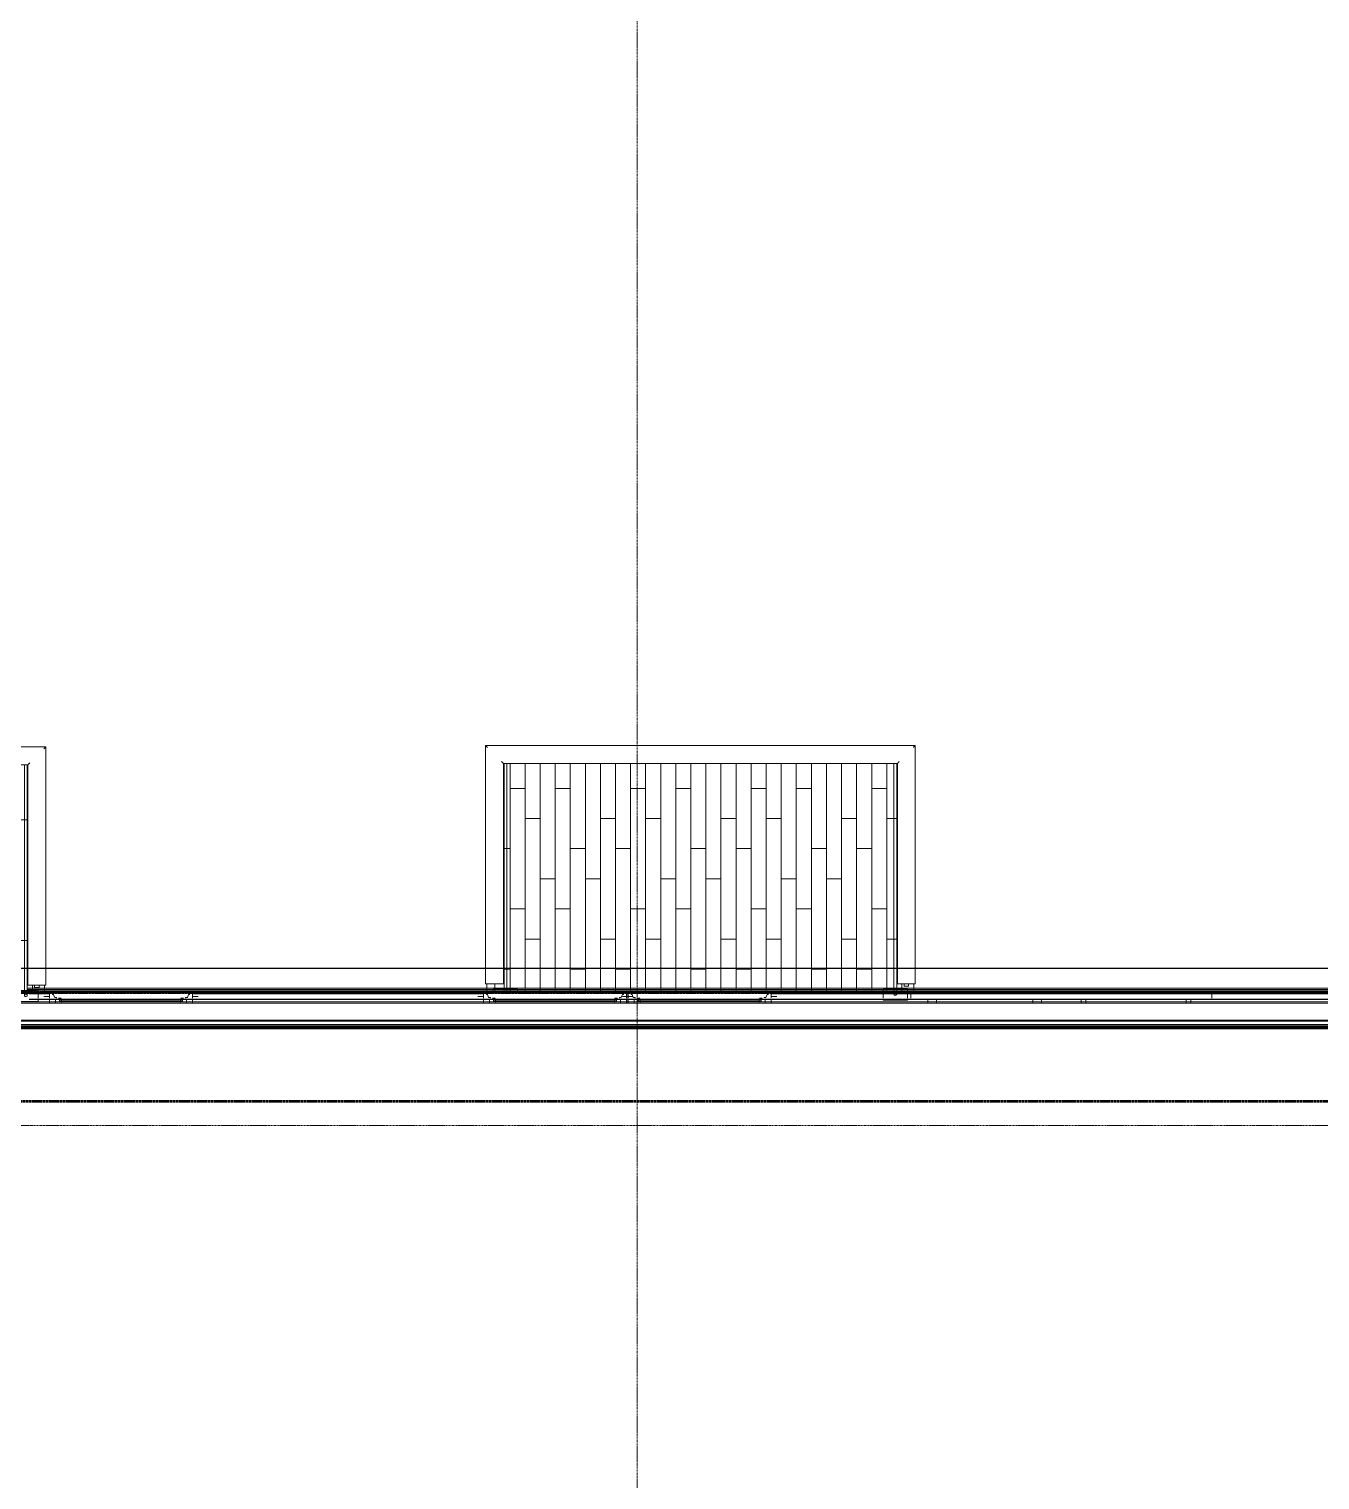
# Model space of a CAD drawing. Header units: inches. Extents: x -4235 to -464, y 9767 to 12269.
# Drawn here: x -2988.7 to -2646, y 10722.1 to 11107.2 of the extents above; entities that cross this region are included whole.
import ezdxf

# ---------------------------------------------------------------- set-up
doc = ezdxf.new("R2010")
doc.units = ezdxf.units.IN
doc.header["$MEASUREMENT"] = 0
doc.linetypes.add('Dash 1_16_', pattern=[0.125, 0.0625, -0.0625])
doc.linetypes.add('Grid Line 1_2_', pattern=[0.875, 0.5, -0.125, 0.125, -0.125])
for name, color, linetype, lineweight in [('A-FLOR-1', 192, 'Continuous', 9), ('A-FLOR-HRAL', 11, 'Continuous', 9), ('A-FLOR-PATT-1', 9, 'Continuous', 9), ('A-GLAZ-1', 151, 'Continuous', 9), ('A-GLAZ-2', 151, 'Continuous', 20), ('A-ROOF-1', 10, 'Dash 1_16_', 9), ('A-WALL-1', 113, 'Continuous', 9), ('C-PROP-LINE-1', 91, 'Dash 1_16_', 50), ('S-GRID-1', 1, 'Grid Line 1_2_', 9)]:
    doc.layers.add(name, color=color, linetype=linetype, lineweight=lineweight)

# ---------------------------------------------------------------- blocks, each defined once
blk = doc.blocks.new('Basic Wall _ EXT - FIBER CEMENT - LARGE - ___-2505166-BACKGROUND - ROOF PLAN')
at = {"layer": 'A-WALL-1'}
for p, q in [((-2986.35, 10849.67), (-2988.74, 10849.67)), ((-2986.35, 10849.67), (-2988.74, 10849.67)), ((-2988.74, 10849.64), (-2986.35, 10849.64)), ((-2986.35, 10849.64), (-2988.74, 10849.64)), ((-2983.34, 10849.67), (-2986.33, 10849.67)), ((-2983.34, 10849.67), (-2986.33, 10849.67)), ((-2986.33, 10849.64), (-2983.34, 10849.64)), ((-2983.34, 10849.64), (-2986.33, 10849.64)), ((-2983.34, 10851.71), (-2984.66, 10851.71)), ((-2983.34, 10851.71), (-2984.66, 10851.71)), ((-2984.66, 10851.68), (-2983.34, 10851.68)), ((-2983.34, 10851.68), (-2984.66, 10851.68)), ((-2868.14, 10851.71), (-2945.31, 10851.71)), ((-2868.14, 10851.71), (-2945.31, 10851.71)), ((-2945.31, 10851.68), (-2868.14, 10851.68)), ((-2868.14, 10851.68), (-2945.31, 10851.68)), ((-2868.14, 10849.67), (-2945.31, 10849.67)), ((-2868.14, 10849.67), (-2945.31, 10849.67)), ((-2945.31, 10849.64), (-2868.14, 10849.64)), ((-2868.14, 10849.64), (-2945.31, 10849.64)), ((-2829.74, 10851.71), (-2830.11, 10851.71)), ((-2829.74, 10851.71), (-2830.11, 10851.71)), ((-2830.11, 10851.68), (-2829.74, 10851.68)), ((-2829.74, 10851.68), (-2830.11, 10851.68)), ((-2829.74, 10849.67), (-2830.11, 10849.67)), ((-2829.74, 10849.67), (-2830.11, 10849.67)), ((-2830.11, 10849.64), (-2829.74, 10849.64)), ((-2829.74, 10849.64), (-2830.11, 10849.64)), ((-2762.03, 10851.71), (-2791.71, 10851.71)), ((-2762.03, 10851.71), (-2791.71, 10851.71)), ((-2791.71, 10851.68), (-2762.03, 10851.68)), ((-2762.03, 10851.68), (-2791.71, 10851.68)), ((-2762.03, 10849.67), (-2791.71, 10849.67)), ((-2762.03, 10849.67), (-2791.71, 10849.67)), ((-2791.71, 10849.64), (-2762.03, 10849.64)), ((-2762.03, 10849.64), (-2791.71, 10849.64)), ((-2761.93, 10849.67), (-2762.03, 10849.67)), ((-2761.93, 10849.67), (-2762.03, 10849.67)), ((-2762.03, 10849.64), (-2761.93, 10849.64)), ((-2761.93, 10849.64), (-2762.03, 10849.64)), ((-2759.16, 10851.71), (-2762.01, 10851.71)), ((-2759.16, 10851.71), (-2762.01, 10851.71)), ((-2762.01, 10851.68), (-2759.16, 10851.68)), ((-2759.16, 10851.68), (-2762.01, 10851.68)), ((-2761.62, 10849.67), (-2761.92, 10849.67)), ((-2761.62, 10849.67), (-2761.92, 10849.67)), ((-2761.92, 10849.64), (-2761.62, 10849.64)), ((-2761.62, 10849.64), (-2761.92, 10849.64)), ((-2761.12, 10849.67), (-2761.6, 10849.67)), ((-2761.12, 10849.67), (-2761.6, 10849.67)), ((-2761.6, 10849.64), (-2761.11, 10849.64)), ((-2761.11, 10849.64), (-2761.6, 10849.64)), ((-2756.01, 10849.67), (-2761.08, 10849.67)), ((-2756.01, 10849.67), (-2761.08, 10849.67)), ((-2761.08, 10849.64), (-2756, 10849.64)), ((-2756, 10849.64), (-2761.08, 10849.64)), ((-2759.05, 10851.71), (-2759.11, 10851.71)), ((-2759.05, 10851.71), (-2759.11, 10851.71)), ((-2759.11, 10851.68), (-2759.05, 10851.68)), ((-2759.05, 10851.68), (-2759.11, 10851.68)), ((-2758.97, 10851.71), (-2759.05, 10851.71)), ((-2758.97, 10851.71), (-2759.05, 10851.71)), ((-2759.05, 10851.68), (-2758.97, 10851.68)), ((-2758.97, 10851.68), (-2759.05, 10851.68)), ((-2758.88, 10851.71), (-2758.97, 10851.71)), ((-2758.88, 10851.71), (-2758.97, 10851.71)), ((-2758.97, 10851.68), (-2758.88, 10851.68)), ((-2758.88, 10851.68), (-2758.97, 10851.68)), ((-2758.78, 10851.71), (-2758.88, 10851.71)), ((-2758.78, 10851.71), (-2758.88, 10851.71)), ((-2758.88, 10851.68), (-2758.78, 10851.68)), ((-2758.78, 10851.68), (-2758.88, 10851.68)), ((-2758.68, 10851.71), (-2758.78, 10851.71)), ((-2758.68, 10851.71), (-2758.78, 10851.71)), ((-2758.78, 10851.68), (-2758.68, 10851.68)), ((-2758.68, 10851.68), (-2758.78, 10851.68)), ((-2758.59, 10851.71), (-2758.68, 10851.71)), ((-2758.59, 10851.71), (-2758.68, 10851.71)), ((-2758.68, 10851.68), (-2758.59, 10851.68)), ((-2758.59, 10851.68), (-2758.68, 10851.68)), ((-2758.52, 10851.71), (-2758.59, 10851.71)), ((-2758.52, 10851.71), (-2758.59, 10851.71)), ((-2758.58, 10851.68), (-2758.52, 10851.68)), ((-2758.52, 10851.68), (-2758.58, 10851.68)), ((-2758.46, 10851.71), (-2758.52, 10851.71)), ((-2758.46, 10851.71), (-2758.52, 10851.71)), ((-2758.52, 10851.68), (-2758.46, 10851.68)), ((-2758.46, 10851.68), (-2758.52, 10851.68)), ((-2755.64, 10851.71), (-2758.41, 10851.71)), ((-2755.64, 10851.71), (-2758.41, 10851.71)), ((-2758.41, 10851.68), (-2755.64, 10851.68)), ((-2755.64, 10851.68), (-2758.41, 10851.68)), ((-2755.67, 10849.67), (-2755.97, 10849.67)), ((-2755.67, 10849.67), (-2755.97, 10849.67)), ((-2755.97, 10849.64), (-2755.66, 10849.64)), ((-2755.66, 10849.64), (-2755.97, 10849.64)), ((-2755.54, 10849.67), (-2755.64, 10849.67)), ((-2755.54, 10849.67), (-2755.64, 10849.67)), ((-2755.64, 10849.64), (-2755.54, 10849.64)), ((-2755.54, 10849.64), (-2755.64, 10849.64)), ((-2755.53, 10851.71), (-2755.62, 10851.71)), ((-2755.53, 10851.71), (-2755.62, 10851.71)), ((-2755.62, 10851.68), (-2755.53, 10851.68)), ((-2755.53, 10851.68), (-2755.62, 10851.68)), ((-2754.69, 10849.67), (-2755.54, 10849.67)), ((-2754.69, 10849.67), (-2755.54, 10849.67)), ((-2755.54, 10849.64), (-2754.69, 10849.64)), ((-2754.69, 10849.64), (-2755.54, 10849.64)), ((-2642.1, 10851.71), (-2755.53, 10851.71)), ((-2642.1, 10851.71), (-2755.53, 10851.71)), ((-2755.53, 10851.68), (-2642.1, 10851.68)), ((-2642.1, 10851.68), (-2755.53, 10851.68)), ((-2674.76, 10849.67), (-2754.69, 10849.67)), ((-2674.76, 10849.67), (-2754.69, 10849.67)), ((-2754.69, 10849.64), (-2750.12, 10849.64)), ((-2750.12, 10849.64), (-2754.69, 10849.64)), ((-2750.12, 10849.64), (-2722.25, 10849.64)), ((-2722.25, 10849.64), (-2750.12, 10849.64)), ((-2722.25, 10849.64), (-2708.2, 10849.64)), ((-2708.2, 10849.64), (-2722.25, 10849.64)), ((-2708.2, 10849.64), (-2680.32, 10849.64)), ((-2680.32, 10849.64), (-2708.2, 10849.64)), ((-2680.32, 10849.64), (-2674.76, 10849.64)), ((-2674.76, 10849.64), (-2680.32, 10849.64)), ((-2640.44, 10849.67), (-2674.76, 10849.67)), ((-2640.44, 10849.67), (-2674.76, 10849.67)), ((-2674.76, 10849.64), (-2640.44, 10849.64)), ((-2640.44, 10849.64), (-2674.76, 10849.64))]:
    blk.add_line(p, q, dxfattribs=at)
blk = doc.blocks.new('Basic Wall _ EXT - FIBER CEMENT - LARGE - ___-2162459-BACKGROUND - ROOF PLAN')
at = {"layer": 'A-WALL-1'}
for p, q in [((-2637.56, 10852.6), (-2989.21, 10852.6)), ((-2637.56, 10852.3), (-2989.21, 10852.3)), ((-2637.56, 10852.3), (-2989.21, 10852.3)), ((-2637.56, 10852.28), (-2989.21, 10852.28)), ((-2637.56, 10852.26), (-2989.21, 10852.26)), ((-2637.56, 10852.26), (-2989.21, 10852.26)), ((-2637.56, 10852.26), (-2989.21, 10852.26)), ((-2986.35, 10849.67), (-2988.74, 10849.67)), ((-2986.35, 10849.67), (-2988.74, 10849.67)), ((-2988.74, 10849.64), (-2986.35, 10849.64)), ((-2986.35, 10849.64), (-2988.74, 10849.64)), ((-2640.44, 10849.67), (-2986.33, 10849.67)), ((-2640.44, 10849.67), (-2986.33, 10849.67)), ((-2986.33, 10849.64), (-2640.44, 10849.64)), ((-2640.44, 10849.64), (-2986.33, 10849.64))]:
    blk.add_line(p, q, dxfattribs=at)
blk = doc.blocks.new('Basic Wall _ EXT - FIBER CEMENT - SMALL - ___-2145933-BACKGROUND - ROOF PLAN')
at = {"layer": 'A-WALL-1'}
for p, q in [((-3394.94, 10857.87), (-2061.81, 10857.87)), ((-2061.81, 10857.87), (-3394.94, 10857.87)), ((-2061.73, 10857.95), (-3394.86, 10857.95)), ((-2061.73, 10857.95), (-3394.86, 10857.95)), ((-2070.72, 10848.97), (-3403.85, 10848.97)), ((-2068.29, 10851.39), (-3401.42, 10851.39)), ((-2068.29, 10851.39), (-3401.42, 10851.39)), ((-2077.17, 10848.97), (-3401.42, 10848.97)), ((-2068.22, 10851.47), (-3401.34, 10851.47)), ((-2067.84, 10851.85), (-3400.96, 10851.85)), ((-2067.77, 10851.92), (-3400.89, 10851.92)), ((-2077.91, 10841.78), (-3411.03, 10841.78)), ((-2077.8, 10841.89), (-3410.92, 10841.89)), ((-2077.67, 10842.02), (-3410.8, 10842.02)), ((-2077.6, 10842.08), (-3410.73, 10842.08)), ((-3410.52, 10842.29), (-2077.4, 10842.29)), ((-3410.37, 10842.44), (-2077.25, 10842.44)), ((-2077.24, 10842.45), (-3410.36, 10842.45)), ((-2077.2, 10842.48), (-3410.33, 10842.48)), ((-2077.17, 10842.52), (-3410.3, 10842.52)), ((-2077.18, 10842.51), (-3410.3, 10842.51)), ((-2077.17, 10842.52), (-3410.29, 10842.52)), ((-2077.11, 10842.58), (-3410.23, 10842.58)), ((-2077.1, 10842.59), (-3410.22, 10842.59)), ((-2077.05, 10842.64), (-3410.17, 10842.64)), ((-3409.82, 10842.99), (-2076.7, 10842.99)), ((-2076.7, 10842.99), (-3409.82, 10842.99)), ((-3408.95, 10843.86), (-2075.83, 10843.86)), ((-2075.83, 10843.86), (-3408.95, 10843.86)), ((-2075.62, 10844.06), (-3408.75, 10844.06)), ((-2075.62, 10844.06), (-3408.75, 10844.06)), ((-2075.54, 10844.14), (-3408.67, 10844.14)), ((-2075.54, 10844.14), (-3408.67, 10844.14))]:
    blk.add_line(p, q, dxfattribs=at)
blk = doc.blocks.new('Window-Double_Hung-Andersen-400_Series-Tilt_Wash - DOUBLE HUNG - COTTAGE - 3RD FLOOR-V23-BACKGROUND - ROOF PLAN')
at = {"layer": 'A-GLAZ-1'}
for p, q in [((-16.29, 2.5), (-15.7, 2.5)), ((-16.29, 2.12), (-15.7, 2.12)), ((-15.82, 2.5), (-15.82, 2.12)), ((-15.7, 2.62), (15.7, 2.62)), ((-15.7, 2.5), (15.7, 2.5)), ((-15.7, 2.12), (15.7, 2.12)), ((-15.7, 2), (15.7, 2)), ((16.29, 2.5), (15.7, 2.5)), ((16.29, 2.12), (15.7, 2.12)), ((15.82, 2.5), (15.82, 2.12))]:
    blk.add_line(p, q, dxfattribs=at)
at = {"layer": 'A-GLAZ-2'}
for p, q in [((19.01, 4.81), (-19.01, 4.81)), ((-19.01, 4.81), (-19.01, 4.56)), ((-19.01, 4.11), (-19.01, 3)), ((-18.2, 4.81), (-18.2, 4.56)), ((-18.2, 4.11), (-18.2, 4)), ((-18.2, 4), (-17.92, 4)), ((-17.92, 4), (-17.61, 3.19)), ((17.92, 4), (17.61, 3.19)), ((18.2, 4), (17.92, 4)), ((18.2, 4.81), (18.2, 4.56)), ((18.2, 4.11), (18.2, 4)), ((19.01, 4.56), (19.01, 4.81)), ((19.01, 3.06), (19.01, 4.07)), ((-19.01, 3.44), (-20.51, 3.44)), ((-19.01, 2.84), (-19.01, 2.72)), ((-19.01, 2.69), (-19.01, 2.01)), ((-19.01, 2.01), (-19.01, 1.69)), ((-17.61, 3.19), (-17.14, 3.19)), ((-17.42, 2.75), (-16.57, 2.75)), ((-17.42, 2.69), (-17.42, 2.01)), ((-17.42, 2.01), (-17.42, 1.69)), ((-17.14, 3.19), (-17.14, 3)), ((-17.14, 2.84), (-17.14, 2.75)), ((-15.86, 2.97), (-16.57, 2.97)), ((-16.57, 2.72), (-16.57, 2.84)), ((-16.57, 2.62), (-16.57, 2.69)), ((-15.7, 2.62), (-16.57, 2.62)), ((-16.29, 2.62), (-16.29, 2.01)), ((-15.7, 2), (-16.29, 2)), ((-15.8, 2.84), (-15.74, 2.72)), ((-15.78, 1.69), (-15.7, 2)), ((-15.73, 2.69), (-15.7, 2.62)), ((15.73, 2.69), (15.7, 2.62)), ((15.7, 2.62), (16.57, 2.62)), ((15.7, 2), (16.29, 2)), ((15.78, 1.69), (15.7, 2)), ((15.8, 2.84), (15.74, 2.72)), ((15.86, 2.97), (16.57, 2.97)), ((16.29, 2.62), (16.29, 2.01)), ((16.57, 2.72), (16.57, 2.84)), ((17.42, 2.75), (16.57, 2.75)), ((16.57, 2.62), (16.57, 2.69)), ((17.14, 3.19), (17.14, 3.06)), ((17.61, 3.19), (17.14, 3.19)), ((17.14, 2.84), (17.14, 2.75)), ((17.42, 2.69), (17.42, 2.01)), ((17.42, 2.01), (17.42, 1.69)), ((19.01, 3.44), (20.51, 3.44)), ((19.01, 2.72), (19.01, 2.84)), ((19.01, 2.01), (19.01, 2.69)), ((19.01, 1.69), (19.01, 2.01))]:
    blk.add_line(p, q, dxfattribs=at)
blk = doc.blocks.new('Window-Double_Hung-Andersen-400_Series-Tilt_Wash - DOUBLE HUNG - COTTAGE - 3RD FLOOR-V24-BACKGROUND - ROOF PLAN')
at = {"layer": 'A-GLAZ-1'}
for p, q in [((-16.29, 2.5), (-15.7, 2.5)), ((-16.29, 2.12), (-15.7, 2.12)), ((-15.82, 2.5), (-15.82, 2.12)), ((-15.7, 2.62), (15.7, 2.62)), ((-15.7, 2.5), (15.7, 2.5)), ((-15.7, 2.12), (15.7, 2.12)), ((-15.7, 2), (15.7, 2)), ((16.29, 2.5), (15.7, 2.5)), ((16.29, 2.12), (15.7, 2.12)), ((15.82, 2.5), (15.82, 2.12))]:
    blk.add_line(p, q, dxfattribs=at)
at = {"layer": 'A-GLAZ-2'}
for p, q in [((19.01, 4.81), (-19.01, 4.81)), ((-19.01, 4.81), (-19.01, 4.56)), ((-19.01, 4.11), (-19.01, 3)), ((-18.2, 4.81), (-18.2, 4.56)), ((-18.2, 4.11), (-18.2, 4)), ((-18.2, 4), (-17.92, 4)), ((-17.92, 4), (-17.61, 3.19)), ((17.92, 4), (17.61, 3.19)), ((18.2, 4), (17.92, 4)), ((18.2, 4.81), (18.2, 4.56)), ((18.2, 4.11), (18.2, 4)), ((19.01, 4.56), (19.01, 4.81)), ((19.01, 3), (19.01, 4.11)), ((-19.01, 3.44), (-20.51, 3.44)), ((-19.01, 2.84), (-19.01, 2.72)), ((-19.01, 2.69), (-19.01, 2.01)), ((-19.01, 2.01), (-19.01, 1.69)), ((-17.61, 3.19), (-17.14, 3.19)), ((-17.42, 2.75), (-16.57, 2.75)), ((-17.42, 2.69), (-17.42, 2.01)), ((-17.42, 2.01), (-17.42, 1.69)), ((-17.14, 3.19), (-17.14, 3)), ((-17.14, 2.84), (-17.14, 2.75)), ((-15.86, 2.97), (-16.57, 2.97)), ((-16.57, 2.72), (-16.57, 2.84)), ((-16.57, 2.62), (-16.57, 2.69)), ((-15.7, 2.62), (-16.57, 2.62)), ((-16.29, 2.6), (-16.29, 2.01)), ((-15.7, 2), (-16.29, 2)), ((-15.8, 2.84), (-15.74, 2.72)), ((-15.78, 1.69), (-15.7, 2)), ((-15.73, 2.69), (-15.7, 2.62)), ((15.73, 2.69), (15.7, 2.62)), ((15.7, 2.62), (16.57, 2.62)), ((15.7, 2), (16.29, 2)), ((15.78, 1.69), (15.7, 2)), ((15.8, 2.84), (15.74, 2.72)), ((15.86, 2.97), (16.57, 2.97)), ((16.29, 2.62), (16.29, 2.01)), ((16.57, 2.72), (16.57, 2.84)), ((17.42, 2.75), (16.57, 2.75)), ((16.57, 2.62), (16.57, 2.69)), ((17.14, 3.19), (17.14, 3)), ((17.61, 3.19), (17.14, 3.19)), ((17.14, 2.84), (17.14, 2.75)), ((17.42, 2.69), (17.42, 2.01)), ((17.42, 2.01), (17.42, 1.69)), ((19.01, 3.44), (20.51, 3.44)), ((19.01, 2.72), (19.01, 2.84)), ((19.01, 2.01), (19.01, 2.69)), ((19.01, 1.69), (19.01, 2.01))]:
    blk.add_line(p, q, dxfattribs=at)
blk = doc.blocks.new('Window-Double_Hung-Andersen-400_Series-Tilt_Wash - DOUBLE HUNG - COTTAGE - 3RD FLOOR-V25-BACKGROUND - ROOF PLAN')
at = {"layer": 'A-GLAZ-1'}
for p, q in [((-16.29, -2.13), (-15.7, -2.13)), ((-16.29, -2.5), (-15.7, -2.5)), ((-15.82, -2.5), (-15.82, -2.13)), ((-15.7, -2), (15.7, -2)), ((-15.7, -2.13), (15.7, -2.13)), ((-15.7, -2.5), (15.7, -2.5)), ((-15.7, -2.63), (15.7, -2.63)), ((16.29, -2.13), (15.7, -2.13)), ((16.29, -2.5), (15.7, -2.5)), ((15.82, -2.5), (15.82, -2.13))]:
    blk.add_line(p, q, dxfattribs=at)
at = {"layer": 'A-GLAZ-2'}
for p, q in [((-19.01, -3.44), (-20.51, -3.44)), ((-19.01, -2.01), (-19.01, -1.69)), ((-19.01, -2.66), (-19.01, -2.01)), ((-19.01, -2.84), (-19.01, -2.72)), ((-19.01, -4.11), (-19.01, -3)), ((-17.92, -4), (-17.61, -3.19)), ((-17.61, -3.19), (-17.14, -3.19)), ((-17.42, -2.01), (-17.42, -1.69)), ((-17.42, -2.66), (-17.42, -2.01)), ((-17.42, -2.75), (-16.57, -2.75)), ((-17.14, -2.84), (-17.14, -2.75)), ((-17.14, -3.19), (-17.14, -3)), ((-15.7, -2.63), (-16.57, -2.63)), ((-16.57, -2.72), (-16.57, -2.84)), ((-15.86, -2.97), (-16.57, -2.97)), ((-15.7, -2), (-16.29, -2)), ((-16.29, -2.63), (-16.29, -2.01)), ((-15.8, -2.84), (-15.74, -2.72)), ((-15.78, -1.69), (-15.7, -2)), ((15.78, -1.69), (15.7, -2)), ((15.7, -2), (16.29, -2)), ((15.73, -2.68), (15.7, -2.63)), ((15.7, -2.63), (16.57, -2.63)), ((15.79, -2.82), (15.74, -2.72)), ((15.86, -2.97), (16.57, -2.97)), ((16.29, -2.63), (16.29, -2.01)), ((16.57, -2.63), (16.57, -2.68)), ((16.57, -2.72), (16.57, -2.82)), ((17.42, -2.75), (16.57, -2.75)), ((17.14, -2.82), (17.14, -2.75)), ((17.14, -3.19), (17.14, -3)), ((17.61, -3.19), (17.14, -3.19)), ((17.42, -2.01), (17.42, -1.69)), ((17.42, -2.68), (17.42, -2.01)), ((17.7, -3.44), (17.61, -3.19)), ((17.92, -4), (17.71, -3.45)), ((19.01, -1.69), (19.01, -2.01)), ((19.01, -2.01), (19.01, -2.68)), ((19.01, -2.72), (19.01, -2.82)), ((19.01, -3), (19.01, -3.43)), ((19.01, -3.44), (20.51, -3.44)), ((19.01, -3.45), (19.01, -4.11)), ((-19.01, -4.81), (-19.01, -4.56)), ((19.01, -4.81), (-19.01, -4.81)), ((-18.2, -4), (-17.92, -4)), ((-18.2, -4.11), (-18.2, -4)), ((-18.2, -4.81), (-18.2, -4.56)), ((18.2, -4), (17.92, -4)), ((18.2, -4.11), (18.2, -4)), ((18.2, -4.81), (18.2, -4.56)), ((19.01, -4.56), (19.01, -4.81))]:
    blk.add_line(p, q, dxfattribs=at)
blk = doc.blocks.new('Railing - Baluster_01-V160-BACKGROUND - ROOF PLAN')
at = {"layer": 'A-FLOR-HRAL'}
for p, q in [((-0.59, 1.18), (0.59, 1.18)), ((-0.59, 0.59), (-0.59, 1.18)), ((0.59, 1.18), (0.59, 0.59))]:
    blk.add_line(p, q, dxfattribs=at)
blk = doc.blocks.new('Railing - Railing-2700268-BACKGROUND - ROOF PLAN')
at = {"layer": 'A-FLOR-HRAL'}
for p, q in [((-2753.5, 10917), (-2867.55, 10917)), ((-2867.55, 10917), (-2867.55, 10857.95)), ((-2753.5, 10857.95), (-2753.5, 10917)), ((-2862.82, 10912.28), (-2758.22, 10912.28)), ((-2862.82, 10857.95), (-2862.82, 10912.28)), ((-2758.22, 10912.28), (-2758.22, 10857.95)), ((-2867.55, 10857.95), (-2867.55, 10857.87)), ((-2867.55, 10857.87), (-2867.55, 10853.75)), ((-2862.82, 10857.87), (-2862.82, 10857.95)), ((-2862.82, 10853.75), (-2862.82, 10857.87)), ((-2758.22, 10857.95), (-2758.22, 10857.87)), ((-2758.22, 10857.87), (-2758.22, 10853.75)), ((-2753.5, 10857.87), (-2753.5, 10857.95)), ((-2753.5, 10853.75), (-2753.5, 10857.87)), ((-2867.08, 10853.75), (-2867.55, 10853.75)), ((-2863.3, 10853.75), (-2867.08, 10853.75)), ((-2862.96, 10853.75), (-2863.3, 10853.75)), ((-2862.82, 10853.75), (-2862.96, 10853.75)), ((-2757.75, 10853.75), (-2758.22, 10853.75)), ((-2753.97, 10853.75), (-2757.75, 10853.75)), ((-2753.5, 10853.75), (-2753.97, 10853.75))]:
    blk.add_line(p, q, dxfattribs=at)
for points, knots in [([(-2867.55, 10917), (-2867.55, 10917), (-2867.54, 10916.99), (-2867.51, 10916.97), (-2867.49, 10916.94), (-2867.46, 10916.91), (-2867.43, 10916.88), (-2867.4, 10916.86), (-2867.36, 10916.82), (-2867.32, 10916.77), (-2867.28, 10916.74), (-2867.25, 10916.7), (-2867.18, 10916.63), (-2867.12, 10916.57), (-2867.08, 10916.53)], [0, 0, 0, 0, 0.166667, 0.25, 0.333333, 0.416667, 0.458333, 0.5, 0.583333, 0.666667, 0.708333, 0.75, 0.833333, 1, 1, 1, 1]), ([(-2753.5, 10917), (-2753.5, 10917), (-2753.51, 10916.99), (-2753.53, 10916.97), (-2753.56, 10916.94), (-2753.59, 10916.91), (-2753.62, 10916.88), (-2753.64, 10916.86), (-2753.68, 10916.82), (-2753.73, 10916.77), (-2753.76, 10916.74), (-2753.8, 10916.7), (-2753.87, 10916.63), (-2753.93, 10916.57), (-2753.97, 10916.53)], [0, 0, 0, 0, 0.166667, 0.25, 0.333333, 0.416667, 0.458333, 0.5, 0.583333, 0.666667, 0.708333, 0.75, 0.833333, 1, 1, 1, 1]), ([(-2863.3, 10912.75), (-2863.25, 10912.71), (-2863.19, 10912.65), (-2863.11, 10912.57), (-2863.07, 10912.52), (-2863.03, 10912.49), (-2863, 10912.45), (-2862.97, 10912.42), (-2862.94, 10912.39), (-2862.91, 10912.37), (-2862.89, 10912.34), (-2862.86, 10912.31), (-2862.83, 10912.29), (-2862.82, 10912.28), (-2862.82, 10912.28)], [0, 0, 0, 0, 0.166667, 0.25, 0.333333, 0.375, 0.416667, 0.5, 0.541667, 0.583333, 0.666667, 0.75, 0.833333, 1, 1, 1, 1]), ([(-2757.75, 10912.75), (-2757.79, 10912.71), (-2757.85, 10912.65), (-2757.93, 10912.57), (-2757.98, 10912.52), (-2758.01, 10912.49), (-2758.05, 10912.45), (-2758.08, 10912.42), (-2758.11, 10912.39), (-2758.13, 10912.37), (-2758.16, 10912.34), (-2758.19, 10912.31), (-2758.21, 10912.29), (-2758.22, 10912.28), (-2758.22, 10912.28)], [0, 0, 0, 0, 0.166667, 0.25, 0.333333, 0.375, 0.416667, 0.5, 0.541667, 0.583333, 0.666667, 0.75, 0.833333, 1, 1, 1, 1])]:
    blk.add_open_spline(points, degree=3, knots=knots, dxfattribs=at)
at = {"rotation": 180}
blk.add_blockref('Railing - Baluster_01-V160-BACKGROUND - ROOF PLAN', (-2755.86, 10854.34), dxfattribs=at)
blk = doc.blocks.new('Walls 27 - Walls 1-2568288-BACKGROUND - ROOF PLAN')
at = {"layer": 'A-WALL-1'}
for p, q in [((-2759.16, 10912.28), (-2759.16, 10857.95)), ((-2758.41, 10857.95), (-2758.41, 10912.28)), ((-2759.16, 10857.95), (-2759.16, 10857.87)), ((-2759.16, 10857.87), (-2759.16, 10852.58)), ((-2758.41, 10857.87), (-2758.41, 10857.95)), ((-2758.41, 10852.58), (-2758.41, 10857.87)), ((-2762.03, 10852.38), (-2762.03, 10852.3)), ((-2761.6, 10852.38), (-2762.03, 10852.38)), ((-2762.03, 10852.38), (-2761.92, 10852.38)), ((-2762.03, 10852.26), (-2762.03, 10851.92)), ((-2761.92, 10852.38), (-2761.6, 10852.38)), ((-2761.08, 10852.38), (-2761.6, 10852.38)), ((-2761.6, 10852.38), (-2760.41, 10852.38)), ((-2759.16, 10852.38), (-2761.08, 10852.38)), ((-2760.41, 10852.38), (-2759.62, 10852.38)), ((-2759.62, 10852.38), (-2757.94, 10852.38)), ((-2759.16, 10852.52), (-2759.16, 10852.43)), ((-2759.16, 10852.43), (-2759.16, 10852.38)), ((-2759.16, 10852.38), (-2759.16, 10852.3)), ((-2759.16, 10852.26), (-2759.16, 10851.92)), ((-2759.05, 10852.38), (-2759.11, 10852.38)), ((-2758.97, 10852.38), (-2759.05, 10852.38)), ((-2758.88, 10852.38), (-2758.97, 10852.38)), ((-2758.78, 10852.38), (-2758.88, 10852.38)), ((-2758.68, 10852.38), (-2758.78, 10852.38)), ((-2758.59, 10852.38), (-2758.68, 10852.38)), ((-2758.51, 10852.38), (-2758.59, 10852.38)), ((-2758.45, 10852.38), (-2758.51, 10852.38)), ((-2758.41, 10852.43), (-2758.41, 10852.52)), ((-2758.41, 10852.38), (-2758.41, 10852.43)), ((-2758.41, 10852.3), (-2758.41, 10852.38)), ((-2758.41, 10851.92), (-2758.41, 10852.26)), ((-2757.94, 10852.38), (-2758.4, 10852.38)), ((-2757.16, 10852.38), (-2757.94, 10852.38)), ((-2757.94, 10852.38), (-2757.16, 10852.38)), ((-2755.97, 10852.38), (-2757.16, 10852.38)), ((-2757.16, 10852.38), (-2755.64, 10852.38)), ((-2755.64, 10852.38), (-2755.97, 10852.38)), ((-2755.53, 10852.38), (-2755.64, 10852.38)), ((-2755.64, 10852.38), (-2755.53, 10852.38)), ((-2755.53, 10852.3), (-2755.53, 10852.38)), ((-2755.53, 10851.92), (-2755.53, 10852.26)), ((-2762.03, 10851.92), (-2762.03, 10851.51)), ((-2762.03, 10851.06), (-2762.03, 10850.01)), ((-2762.03, 10850), (-2762.03, 10849.95)), ((-2762.03, 10849.79), (-2762.03, 10849.67)), ((-2762.03, 10849.64), (-2762.03, 10849.47)), ((-2761.92, 10849.44), (-2762.03, 10849.44)), ((-2762.03, 10849.44), (-2761.6, 10849.44)), ((-2761.6, 10849.44), (-2761.92, 10849.44)), ((-2760.41, 10849.44), (-2761.6, 10849.44)), ((-2761.6, 10849.44), (-2761.08, 10849.44)), ((-2761.08, 10849.44), (-2755.64, 10849.44)), ((-2759.62, 10849.44), (-2760.41, 10849.44)), ((-2757.94, 10849.44), (-2759.62, 10849.44)), ((-2759.16, 10851.92), (-2759.16, 10851.51)), ((-2758.41, 10851.51), (-2758.41, 10851.92)), ((-2757.16, 10849.44), (-2757.94, 10849.44)), ((-2755.53, 10849.44), (-2757.16, 10849.44)), ((-2755.64, 10849.44), (-2755.53, 10849.44)), ((-2755.53, 10851.51), (-2755.53, 10851.92)), ((-2755.53, 10850.01), (-2755.53, 10851.06)), ((-2755.53, 10849.95), (-2755.53, 10850.01)), ((-2755.53, 10849.67), (-2755.53, 10849.79)), ((-2755.53, 10849.47), (-2755.53, 10849.63))]:
    blk.add_line(p, q, dxfattribs=at)
for start_param, end_param in [(3.173858, 3.403392), (3.403392, 3.665191), (3.665191, 4.18879), (4.18879, 4.45059), (1.865423, 2.069883), (1.696161, 1.832596), (4.45059, 4.712389), (4.712389, 5.235988), (1.308997, 1.445432), (1.071709, 1.276106), (5.235988, 5.759587), (5.759587, 6.021386), (6.021386, 6.25092)]:
    blk.add_ellipse((-2758.78, 10851.07), major_axis=(0.375, 0), ratio=0.86769, start_param=start_param, end_param=end_param, dxfattribs=at)
blk = doc.blocks.new('Walls 28 - Walls 1-2568307-BACKGROUND - ROOF PLAN')
at = {"layer": 'A-WALL-1'}
for p, q in [((-2862.65, 10912.28), (-2862.65, 10857.95)), ((-2861.9, 10857.95), (-2861.9, 10912.28)), ((-2862.65, 10857.95), (-2862.65, 10857.87)), ((-2862.65, 10857.87), (-2862.65, 10852.58)), ((-2861.9, 10857.87), (-2861.9, 10857.95)), ((-2861.9, 10852.58), (-2861.9, 10857.87)), ((-2865.53, 10852.38), (-2865.53, 10852.3)), ((-2863.9, 10852.38), (-2865.53, 10852.38)), ((-2865.53, 10852.38), (-2865.41, 10852.38)), ((-2865.53, 10852.26), (-2865.53, 10851.92)), ((-2865.41, 10852.38), (-2862.28, 10852.38)), ((-2862.65, 10852.38), (-2863.9, 10852.38)), ((-2862.65, 10852.43), (-2862.65, 10852.38)), ((-2862.65, 10852.38), (-2862.65, 10852.3)), ((-2862.65, 10852.26), (-2862.65, 10851.92)), ((-2862.54, 10852.38), (-2862.6, 10852.38)), ((-2862.47, 10852.38), (-2862.54, 10852.38)), ((-2862.37, 10852.38), (-2862.46, 10852.38)), ((-2862.28, 10852.38), (-2862.37, 10852.38)), ((-2862.18, 10852.38), (-2862.28, 10852.38)), ((-2862.28, 10852.38), (-2859.46, 10852.38)), ((-2862.09, 10852.38), (-2862.18, 10852.38)), ((-2862.01, 10852.38), (-2862.09, 10852.38)), ((-2861.95, 10852.38), (-2862.01, 10852.38)), ((-2861.9, 10852.38), (-2861.9, 10852.43)), ((-2861.9, 10852.3), (-2861.9, 10852.38)), ((-2860.65, 10852.38), (-2861.9, 10852.38)), ((-2861.9, 10851.92), (-2861.9, 10852.26)), ((-2859.98, 10852.38), (-2860.65, 10852.38)), ((-2859.14, 10852.38), (-2859.98, 10852.38)), ((-2859.46, 10852.38), (-2859.03, 10852.38)), ((-2859.03, 10852.38), (-2859.14, 10852.38)), ((-2859.03, 10852.3), (-2859.03, 10852.38)), ((-2859.03, 10851.92), (-2859.03, 10852.26)), ((-2865.53, 10851.92), (-2865.53, 10851.76)), ((-2862.65, 10851.92), (-2862.65, 10851.76)), ((-2861.9, 10851.76), (-2861.9, 10851.92)), ((-2859.03, 10851.76), (-2859.03, 10851.92))]:
    blk.add_line(p, q, dxfattribs=at)
blk = doc.blocks.new('Railing - Railing-2700292-BACKGROUND - ROOF PLAN')
at = {"layer": 'A-FLOR-HRAL'}
for p, q in [((-2984.3, 10916.64), (-3098.35, 10916.64)), ((-3098.35, 10916.64), (-3098.35, 10857.95)), ((-2984.3, 10857.95), (-2984.3, 10916.64)), ((-3093.62, 10911.91), (-2989.02, 10911.91)), ((-3093.62, 10857.95), (-3093.62, 10911.91)), ((-2989.02, 10911.91), (-2989.02, 10857.95)), ((-3098.35, 10857.95), (-3098.35, 10857.87)), ((-3098.35, 10857.87), (-3098.35, 10853.39)), ((-3093.62, 10857.87), (-3093.62, 10857.95)), ((-3093.62, 10853.39), (-3093.62, 10857.87)), ((-2989.02, 10857.95), (-2989.02, 10857.87)), ((-2989.02, 10857.87), (-2989.02, 10853.39)), ((-2984.3, 10857.87), (-2984.3, 10857.95)), ((-2984.3, 10853.39), (-2984.3, 10857.87)), ((-3097.88, 10853.39), (-3098.35, 10853.39)), ((-3094.1, 10853.39), (-3097.88, 10853.39)), ((-3093.76, 10853.39), (-3094.1, 10853.39)), ((-3093.62, 10853.39), (-3093.76, 10853.39)), ((-2988.55, 10853.39), (-2989.02, 10853.39)), ((-2984.77, 10853.39), (-2988.55, 10853.39)), ((-2984.3, 10853.39), (-2984.77, 10853.39))]:
    blk.add_line(p, q, dxfattribs=at)
for points, knots in [([(-3098.35, 10916.64), (-3098.35, 10916.64), (-3098.34, 10916.63), (-3098.31, 10916.6), (-3098.29, 10916.58), (-3098.26, 10916.55), (-3098.23, 10916.52), (-3098.2, 10916.49), (-3098.16, 10916.46), (-3098.12, 10916.41), (-3098.09, 10916.38), (-3098.05, 10916.34), (-3097.98, 10916.27), (-3097.92, 10916.21), (-3097.88, 10916.17)], [0, 0, 0, 0, 0.166667, 0.25, 0.333333, 0.416667, 0.458333, 0.5, 0.583333, 0.666667, 0.708333, 0.75, 0.833333, 1, 1, 1, 1]), ([(-2984.3, 10916.64), (-2984.3, 10916.64), (-2984.31, 10916.63), (-2984.33, 10916.6), (-2984.36, 10916.58), (-2984.39, 10916.55), (-2984.42, 10916.52), (-2984.44, 10916.49), (-2984.48, 10916.46), (-2984.53, 10916.41), (-2984.56, 10916.38), (-2984.6, 10916.34), (-2984.67, 10916.27), (-2984.73, 10916.21), (-2984.77, 10916.17)], [0, 0, 0, 0, 0.166667, 0.25, 0.333333, 0.416667, 0.458333, 0.5, 0.583333, 0.666667, 0.708333, 0.75, 0.833333, 1, 1, 1, 1]), ([(-3094.1, 10912.39), (-3094.05, 10912.35), (-3093.99, 10912.28), (-3093.92, 10912.21), (-3093.87, 10912.16), (-3093.83, 10912.12), (-3093.8, 10912.09), (-3093.77, 10912.06), (-3093.74, 10912.03), (-3093.72, 10912.01), (-3093.69, 10911.98), (-3093.66, 10911.95), (-3093.63, 10911.92), (-3093.62, 10911.91), (-3093.62, 10911.91)], [0, 0, 0, 0, 0.166667, 0.25, 0.333333, 0.375, 0.416667, 0.5, 0.541667, 0.583333, 0.666667, 0.75, 0.833333, 1, 1, 1, 1]), ([(-2988.55, 10912.39), (-2988.59, 10912.35), (-2988.65, 10912.28), (-2988.73, 10912.21), (-2988.78, 10912.16), (-2988.81, 10912.12), (-2988.85, 10912.09), (-2988.88, 10912.06), (-2988.91, 10912.03), (-2988.93, 10912.01), (-2988.96, 10911.98), (-2988.99, 10911.95), (-2989.02, 10911.92), (-2989.02, 10911.92), (-2989.02, 10911.91)], [0, 0, 0, 0, 0.166667, 0.25, 0.333333, 0.375, 0.416667, 0.5, 0.541667, 0.583333, 0.666667, 0.75, 0.833333, 1, 1, 1, 1])]:
    blk.add_open_spline(points, degree=3, knots=knots, dxfattribs=at)
at = {"rotation": 180}
blk.add_blockref('Railing - Baluster_01-V160-BACKGROUND - ROOF PLAN', (-2986.66, 10853.98), dxfattribs=at)
blk = doc.blocks.new('Walls 99 - Walls 1-2572281-BACKGROUND - ROOF PLAN')
at = {"layer": 'A-WALL-1'}
for p, q in [((-2989.96, 10911.92), (-2989.96, 10857.95)), ((-2989.21, 10857.95), (-2989.21, 10911.92)), ((-2989.96, 10857.95), (-2989.96, 10857.87)), ((-2989.96, 10857.87), (-2989.96, 10852.02)), ((-2989.21, 10857.87), (-2989.21, 10857.95)), ((-2989.21, 10852.02), (-2989.21, 10857.87)), ((-2992.83, 10852.02), (-2992.83, 10851.92)), ((-2989.96, 10852.02), (-2992.83, 10852.02)), ((-2992.83, 10852.02), (-2986.33, 10852.02)), ((-2989.96, 10852.02), (-2989.96, 10851.92)), ((-2989.85, 10852.02), (-2989.91, 10852.02)), ((-2989.77, 10852.02), (-2989.85, 10852.02)), ((-2989.68, 10852.02), (-2989.77, 10852.02)), ((-2989.58, 10852.02), (-2989.68, 10852.02)), ((-2989.49, 10852.02), (-2989.58, 10852.02)), ((-2989.39, 10852.02), (-2989.48, 10852.02)), ((-2989.32, 10852.02), (-2989.39, 10852.02)), ((-2989.26, 10852.02), (-2989.31, 10852.02)), ((-2989.21, 10851.92), (-2989.21, 10852.02)), ((-2986.33, 10852.02), (-2989.2, 10852.02)), ((-2986.33, 10851.92), (-2986.33, 10852.02)), ((-2992.83, 10851.92), (-2992.83, 10851.51)), ((-2992.83, 10851.06), (-2992.83, 10849.95)), ((-2992.83, 10849.79), (-2992.83, 10849.08)), ((-2986.33, 10849.08), (-2992.83, 10849.08)), ((-2992.83, 10849.08), (-2992.72, 10849.08)), ((-2992.72, 10849.08), (-2992.4, 10849.08)), ((-2992.4, 10849.08), (-2991.88, 10849.08)), ((-2991.88, 10849.08), (-2991.21, 10849.08)), ((-2991.21, 10849.08), (-2990.42, 10849.08)), ((-2990.42, 10849.08), (-2986.33, 10849.08)), ((-2989.96, 10851.92), (-2989.96, 10851.51)), ((-2989.96, 10851.06), (-2989.96, 10850.71)), ((-2989.21, 10851.51), (-2989.21, 10851.92)), ((-2989.21, 10850.71), (-2989.21, 10851.06)), ((-2986.33, 10851.51), (-2986.33, 10851.92)), ((-2986.33, 10849.95), (-2986.33, 10851.06)), ((-2986.33, 10849.08), (-2986.33, 10849.79))]:
    blk.add_line(p, q, dxfattribs=at)
for start_param, end_param in [(2.879793, 3.141593), (3.141593, 3.403392), (2.356194, 2.879793), (3.403392, 3.926991), (1.308997, 2.356194), (3.926991, 4.43523), (4.45059, 4.974188), (0.523599, 1.308997), (4.991351, 6.283185), (0.022268, 0.442878)]:
    blk.add_ellipse((-2989.58, 10850.71), major_axis=(0.375, 0), ratio=0.86769, start_param=start_param, end_param=end_param, dxfattribs=at)
blk = doc.blocks.new('Family - ___-2835860-BACKGROUND - ROOF PLAN')
at = {"layer": 'C-PROP-LINE-1'}
blk.add_line((-2067.92, 10851.39), (-3401.42, 10851.39), dxfattribs=at)
blk = doc.blocks.new('Family - ___-2835903-BACKGROUND - ROOF PLAN')
at = {"layer": 'C-PROP-LINE-1'}
blk.add_line((-2096.82, 10822.49), (-3400.92, 10822.49), dxfattribs=at)
blk = doc.blocks.new('Family - ___-2835932-BACKGROUND - ROOF PLAN')
at = {"layer": 'C-PROP-LINE-1'}
blk.add_line((-2067.92, 10851.39), (-3401.42, 10851.39), dxfattribs=at)

msp = doc.modelspace()

# ---------------------------------------------------------------- hatches: boundary and pattern name
at = {"layer": 'A-FLOR-PATT-1'}
h = msp.add_hatch(dxfattribs=at)
h.set_pattern_fill('FP_35', color=256, style=0, pattern_type=2)
h.set_pattern_definition([(270, (-3759.859, 9809.277), (4, 2e-16), []), (0, (-3759.859, 9809.277), (8, 8), [4, -28]), (0, (-3755.859, 9793.277), (8, 8), [4, -28])])
h.paths.add_polyline_path([(-3096.33, 10851.39), (-2984.66, 10851.43), (-2984.66, 10853.39), (-2986.07, 10853.39), (-2986.07, 10852.8), (-2987.25, 10852.8), (-2987.25, 10853.39), (-2989.02, 10853.39), (-2989.06, 10911.91), (-3093.62, 10911.91), (-3093.64, 10853.39), (-3097.99, 10853.39), (-3097.99, 10851.39), (-3096.97, 10851.39)], flags=0)
h = msp.add_hatch(dxfattribs=at)
h.set_pattern_fill('FP_25', color=256, style=0, pattern_type=2)
h.set_pattern_definition([(270, (-3529.059, 9809.639), (4, 2e-16), []), (0, (-3529.059, 9809.639), (8, 8), [4, -28]), (0, (-3525.059, 9793.639), (8, 8), [4, -28])])
h.paths.add_polyline_path([(-2757.94, 10851.75), (-2753.86, 10851.75), (-2753.86, 10853.75), (-2755.27, 10853.75), (-2755.27, 10853.16), (-2756.45, 10853.16), (-2756.45, 10853.75), (-2758.22, 10853.75), (-2758.26, 10912.28), (-2862.82, 10912.28), (-2862.84, 10853.75), (-2867.19, 10853.75), (-2867.19, 10851.76), (-2758.41, 10851.75)], flags=0)

# ---------------------------------------------------------------- linework, layer by layer
at = {"layer": 'A-FLOR-1'}
for p, q in [((-2984.66, 10852.59), (-2984.66, 10853.39)), ((-2984.66, 10852.3), (-2984.66, 10852.43)), ((-2984.66, 10851.51), (-2984.66, 10852.26)), ((-2867.19, 10853.75), (-2867.19, 10852.58)), ((-2867.19, 10852.43), (-2867.19, 10852.3)), ((-2867.19, 10852.26), (-2867.19, 10851.76)), ((-2753.86, 10852.58), (-2753.86, 10853.75)), ((-2753.86, 10852.3), (-2753.86, 10852.52)), ((-2753.86, 10851.75), (-2753.86, 10852.26)), ((-2986.42, 10851.39), (-2984.66, 10851.39)), ((-2830.11, 10851.75), (-2829.74, 10851.75)), ((-2791.71, 10851.75), (-2762.03, 10851.75)), ((-2762.01, 10851.75), (-2759.16, 10851.75)), ((-2759.11, 10851.75), (-2759.05, 10851.75)), ((-2759.05, 10851.75), (-2758.97, 10851.75)), ((-2758.97, 10851.75), (-2758.88, 10851.75)), ((-2758.88, 10851.75), (-2758.78, 10851.75)), ((-2758.78, 10851.75), (-2758.68, 10851.75)), ((-2758.68, 10851.75), (-2758.6, 10851.75)), ((-2758.59, 10851.75), (-2758.52, 10851.75)), ((-2758.52, 10851.75), (-2758.46, 10851.75)), ((-2758.41, 10851.75), (-2755.64, 10851.75)), ((-2755.62, 10851.75), (-2753.86, 10851.75))]:
    msp.add_line(p, q, dxfattribs=at)
at = {"layer": 'A-ROOF-1'}
msp.add_line((-3404.17, 10848.64), (-2077.17, 10848.64), dxfattribs=at)
at = {"layer": 'A-WALL-1'}
for p, q in [((-2072.55, 10851.39), (-3401.42, 10851.39)), ((-2077.17, 10848.64), (-3401.42, 10848.64)), ((-2986.44, 10851.14), (-2988.74, 10851.14)), ((-2983.34, 10851.14), (-2986.41, 10851.14)), ((-2983.34, 10851.06), (-2983.34, 10850.4)), ((-2983.34, 10850.38), (-2983.34, 10849.95)), ((-2983.34, 10849.77), (-2983.34, 10849.67)), ((-2983.34, 10849.64), (-2983.34, 10848.64)), ((-2868.14, 10851.14), (-2945.31, 10851.14)), ((-2945.31, 10849.95), (-2945.31, 10851.06)), ((-2945.31, 10849.67), (-2945.31, 10849.79)), ((-2945.31, 10848.64), (-2945.31, 10849.61)), ((-2868.14, 10851.06), (-2868.14, 10849.95)), ((-2868.14, 10849.79), (-2868.14, 10849.67)), ((-2868.14, 10849.64), (-2868.14, 10848.64)), ((-2829.74, 10851.14), (-2830.11, 10851.14)), ((-2830.11, 10849.95), (-2830.11, 10851.06)), ((-2830.11, 10849.67), (-2830.11, 10849.79)), ((-2830.11, 10848.64), (-2830.11, 10849.64)), ((-2829.74, 10851.06), (-2829.74, 10849.95)), ((-2829.74, 10849.79), (-2829.74, 10849.67)), ((-2829.74, 10849.64), (-2829.74, 10848.64)), ((-2759.16, 10851.14), (-2791.71, 10851.14)), ((-2791.71, 10850.01), (-2791.71, 10851.02)), ((-2791.71, 10849.67), (-2791.71, 10849.79)), ((-2791.71, 10848.64), (-2791.71, 10849.64)), ((-2758.49, 10851.14), (-2759.11, 10851.14)), ((-2640.44, 10851.14), (-2758.41, 10851.14)), ((-2754.69, 10849.95), (-2754.69, 10851.06)), ((-2754.69, 10849.67), (-2754.69, 10849.79)), ((-2754.69, 10849.64), (-2754.69, 10849.65)), ((-2754.69, 10849.64), (-2674.76, 10849.64)), ((-2750.12, 10848.64), (-2750.12, 10849.64)), ((-2747.86, 10848.64), (-2747.86, 10849.64)), ((-2722.25, 10849.64), (-2722.25, 10848.64)), ((-2719.99, 10849.64), (-2719.99, 10848.64)), ((-2714.54, 10851.39), (-2676.51, 10851.39)), ((-2709.46, 10848.64), (-2709.46, 10849.64)), ((-2708.2, 10848.64), (-2708.2, 10849.64)), ((-2681.59, 10849.64), (-2681.59, 10848.64)), ((-2680.32, 10849.64), (-2680.32, 10848.64)), ((-2674.76, 10851.06), (-2674.76, 10849.95)), ((-2674.76, 10849.79), (-2674.76, 10849.67)), ((-2674.76, 10849.65), (-2674.76, 10849.64)), ((-2077.17, 10842.51), (-3410.3, 10842.51))]:
    msp.add_line(p, q, dxfattribs=at)
at = {"layer": 'S-GRID-1'}
for p, q in [((-2827.32, 9836.18), (-2827.32, 12199.22)), ((-464.45, 10816.19), (-4185.7, 10816.19))]:
    msp.add_line(p, q, dxfattribs=at)

# ---------------------------------------------------------------- block references
at = {"layer": 'A-FLOR-HRAL'}
for name in ['Railing - Railing-2700292-BACKGROUND - ROOF PLAN', 'Railing - Railing-2700268-BACKGROUND - ROOF PLAN']:
    msp.add_blockref(name, (0, 0), dxfattribs=at)
at = {"layer": 'A-GLAZ-1', "rotation": 180}
msp.add_blockref('Window-Double_Hung-Andersen-400_Series-Tilt_Wash - DOUBLE HUNG - COTTAGE - 3RD FLOOR-V25-BACKGROUND - ROOF PLAN', (-2964.32, 10846.95), dxfattribs=at)
at = {"layer": 'A-GLAZ-1'}
for name, p in [('Window-Double_Hung-Andersen-400_Series-Tilt_Wash - DOUBLE HUNG - COTTAGE - 3RD FLOOR-V24-BACKGROUND - ROOF PLAN', (-2849.12, 10846.95)), ('Window-Double_Hung-Andersen-400_Series-Tilt_Wash - DOUBLE HUNG - COTTAGE - 3RD FLOOR-V23-BACKGROUND - ROOF PLAN', (-2810.72, 10846.95))]:
    msp.add_blockref(name, p, dxfattribs=at)
at = {"layer": 'A-WALL-1'}
for name in ['Walls 99 - Walls 1-2572281-BACKGROUND - ROOF PLAN', 'Walls 28 - Walls 1-2568307-BACKGROUND - ROOF PLAN', 'Walls 27 - Walls 1-2568288-BACKGROUND - ROOF PLAN', 'Basic Wall _ EXT - FIBER CEMENT - SMALL - ___-2145933-BACKGROUND - ROOF PLAN', 'Basic Wall _ EXT - FIBER CEMENT - LARGE - ___-2162459-BACKGROUND - ROOF PLAN', 'Basic Wall _ EXT - FIBER CEMENT - LARGE - ___-2505166-BACKGROUND - ROOF PLAN']:
    msp.add_blockref(name, (0, 0), dxfattribs=at)
at = {"layer": 'C-PROP-LINE-1'}
for name in ['Family - ___-2835860-BACKGROUND - ROOF PLAN', 'Family - ___-2835932-BACKGROUND - ROOF PLAN', 'Family - ___-2835903-BACKGROUND - ROOF PLAN']:
    msp.add_blockref(name, (0, 0), dxfattribs=at)

doc.saveas('drawing.dxf')
